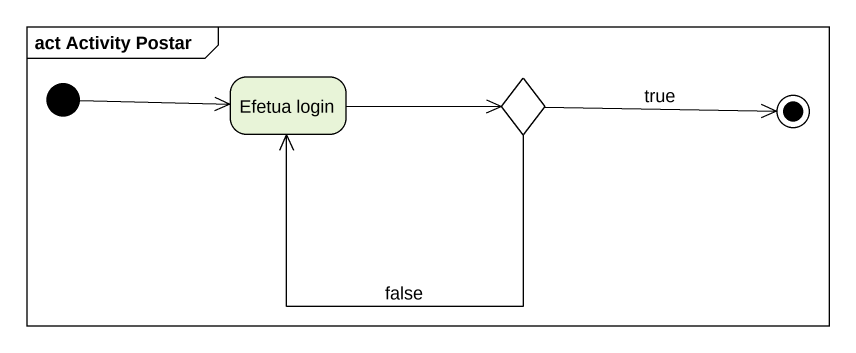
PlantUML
@startuml
mainframe act Activity Postar
hide empty description
state "Efetua login" as Efetua_login
state choice1 <<choice>>
[*] -right-> Efetua_login
Efetua_login -right-> choice1
choice1 -left-> Efetua_login : false
choice1 -right-> [*] : true
@enduml
